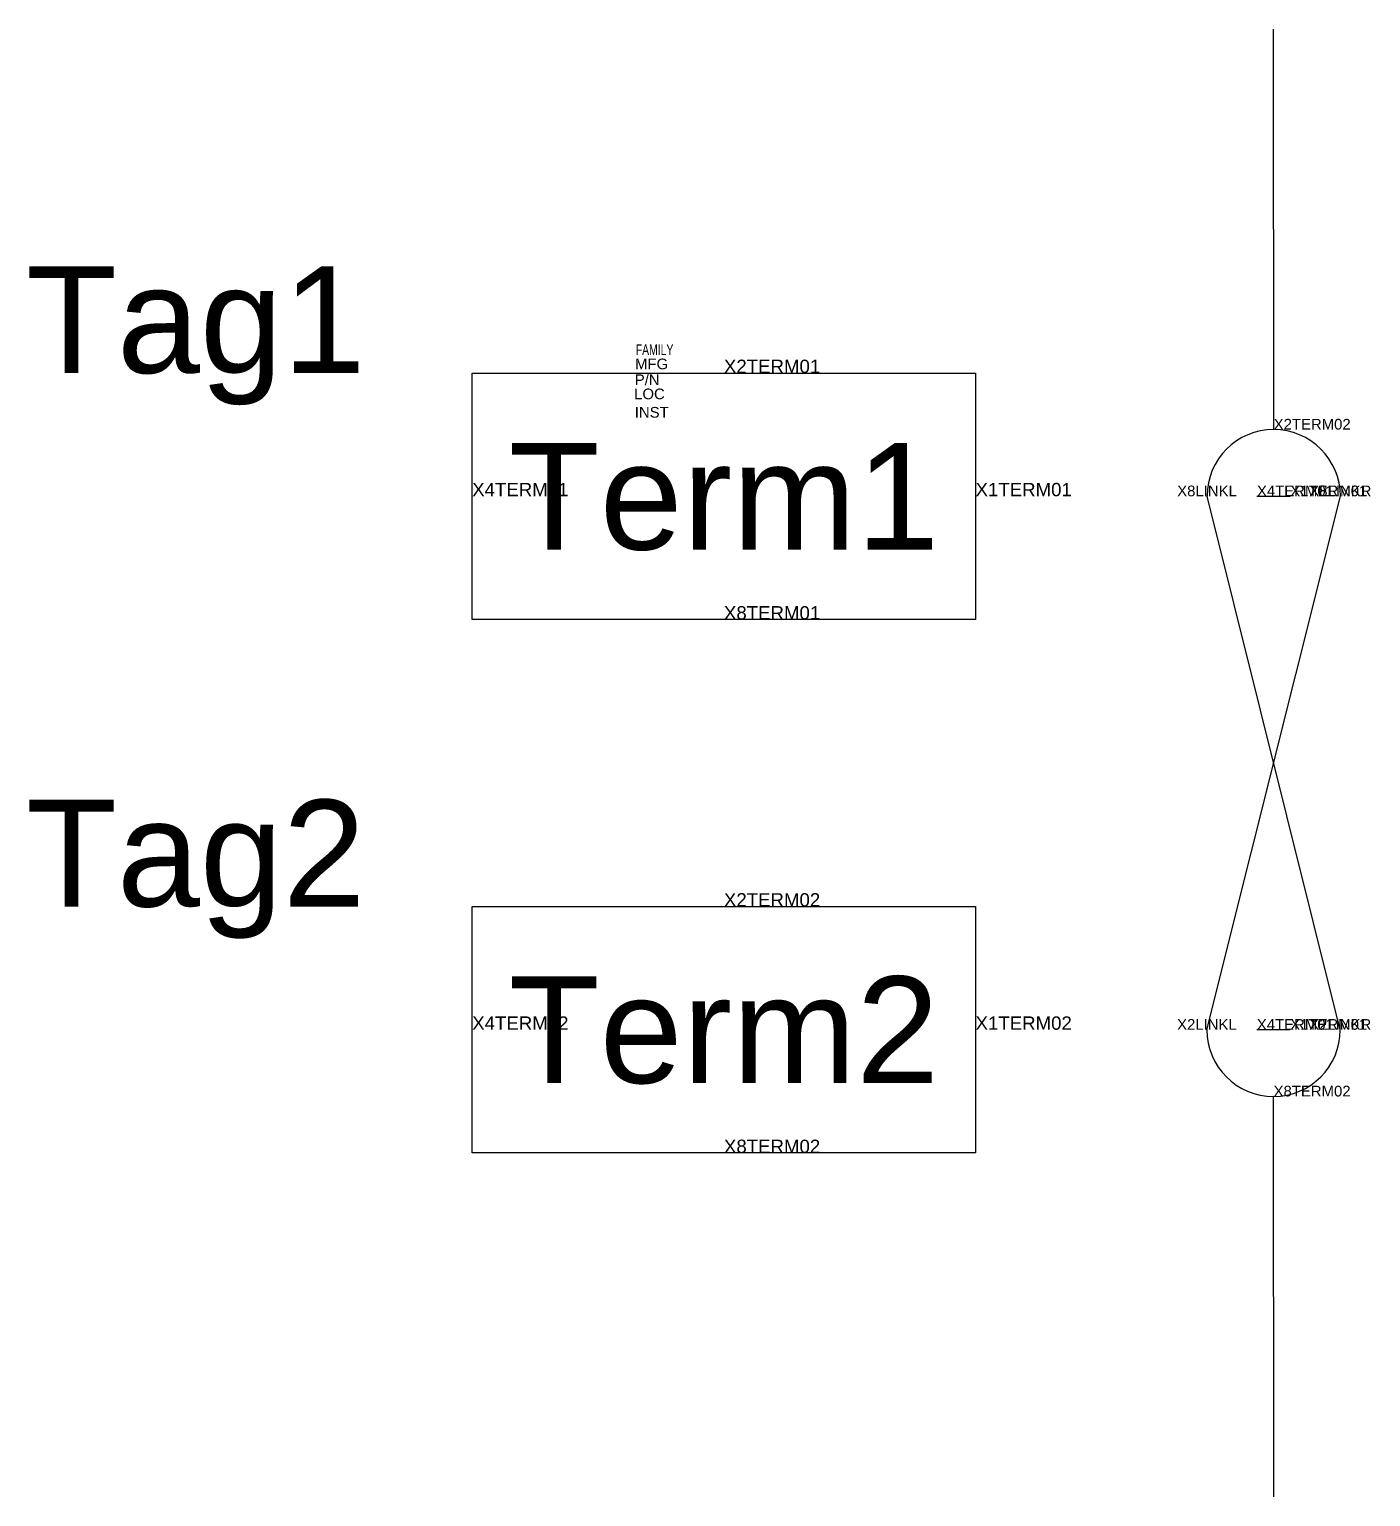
# Model space of a CAD drawing. Header units: inches. Extents: x -3.88 to 0.37, y -0.94 to 0.44.
# Drawn here: x -0.887 to 0.37, y -0.938 to 0.438 of the extents above; entities outside this region: 3.
import ezdxf
from ezdxf.enums import TextEntityAlignment as Align

# ---------------------------------------------------------------- set-up
doc = ezdxf.new("R2010")
doc.units = ezdxf.units.IN
doc.header["$MEASUREMENT"] = 0
doc.layers.add('LINK', color=9, linetype='Continuous')
doc.styles.add('INERCONNECT TABLES', font='arial.ttf', dxfattribs={"height": 0.1})
doc.styles.add('WD', font='arial.ttf', dxfattribs={"height": 1})

msp = doc.modelspace()

# ---------------------------------------------------------------- linework, layer by layer
for p, q in [((0.2795, 0.0625), (0.2794, 0.4376)), ((0.2638, 0), (0.2951, 0)), ((0.295, -0.5), (0.2637, -0.5)), ((0.2795, -0.9376), (0.2794, -0.5625))]:
    msp.add_line(p, q)
for points in [[(-0.4719, 0.1155), (0, 0.1155), (0, -0.1155), (-0.4719, -0.1155)], [(-0.4719, -0.3845), (0, -0.3845), (0, -0.6155), (-0.4719, -0.6155)]]:
    msp.add_lwpolyline(points, close=True)
for centre, start, end in [((0.2795, 0), 360, 180), ((0.2794, -0.5), 180, 0)]:
    msp.add_arc(centre, 0.0625, start, end)
at = {"layer": 'LINK'}
for p, q in [((0.2169, -0.5), (0.342, 0)), ((0.3419, -0.5), (0.217, 0))]:
    msp.add_line(p, q, dxfattribs=at)

# ---------------------------------------------------------------- texts
at = {"linetype": 'Continuous', "style": 'INERCONNECT TABLES', "flags": 8}
for tag, p in [('Tag1', (-0.5719, 0.1655)), ('Desc2', (-3.5, -0.15)), ('Desc3', (-3.5, -0.3)), ('Tag2', (-0.5719, -0.3345))]:
    msp.add_attdef(tag, text='', height=0.1, dxfattribs=at).set_placement(p, align=Align.MIDDLE_RIGHT)
at = {"style": 'WD', "width": 0.7, "flags": 9}
msp.add_attdef('FAMILY', (-0.3186, 0.1323), '', height=0.01, dxfattribs=at)
at = {"linetype": 'Continuous', "style": 'INERCONNECT TABLES', "flags": 9}
msp.add_attdef('MFG', text='', height=0.01, dxfattribs=at).set_placement((-0.2882, 0.119), align=Align.RIGHT)
at = {"style": 'WD'}
for tag, p, height, flags in [('X2TERM01', (-0.2359, 0.1155), 0.0125, 9), ('X2TERM02', (0.2795, 0.0625), 0.01, 9), ('X4TERM01', (-0.4719, 0), 0.0125, 9), ('X1TERM01', (0, 0), 0.0125, 9), ('X4TERM01', (0.2638, 0), 0.01, 9), ('X1TERM01', (0.2951, 0), 0.01, 9), ('X8TERM01', (-0.2359, -0.1155), 0.0125, 9), ('X2TERM02', (-0.2359, -0.3845), 0.0125, 9), ('X4TERM02', (-0.4719, -0.5), 0.0125, 9), ('X1TERM02', (0, -0.5), 0.0125, 9), ('X4TERM01', (0.2637, -0.5), 0.01, 1), ('X1TERM01', (0.295, -0.5), 0.01, 1), ('X8TERM02', (0.2794, -0.5625), 0.01, 1), ('X8TERM02', (-0.2359, -0.6155), 0.0125, 9)]:
    msp.add_attdef(tag, p, '', height=height, dxfattribs=dict(at, flags=flags))
at = {"linetype": 'Continuous', "style": 'INERCONNECT TABLES', "flags": 9}
for tag, p in [('P/N', (-0.3195, 0.1042)), ('LOC', (-0.3201, 0.0909)), ('INST', (-0.3195, 0.0737))]:
    msp.add_attdef(tag, p, '', height=0.01, dxfattribs=at)
at = {"style": 'INERCONNECT TABLES', "flags": 8}
msp.add_attdef('Desc1', text='', height=0.1, dxfattribs=at).set_placement((-3.5, 0), align=Align.MIDDLE_RIGHT)
at = {"linetype": 'Continuous', "style": 'INERCONNECT TABLES', "flags": 8}
for tag, p in [('Term1', (-0.2359, 0)), ('Term2', (-0.2359, -0.5))]:
    msp.add_attdef(tag, text='', height=0.1, dxfattribs=at).set_placement(p, align=Align.MIDDLE_CENTER)
at = {"style": 'WD', "flags": 9}
for tag, p in [('X8LINKL', (0.217, 0)), ('X8LINKR', (0.342, 0)), ('X2LINKL', (0.2169, -0.5)), ('X2LINKR', (0.3419, -0.5))]:
    msp.add_attdef(tag, text='', height=0.01, dxfattribs=at).set_placement(p, align=Align.CENTER)

doc.saveas('drawing.dxf')
